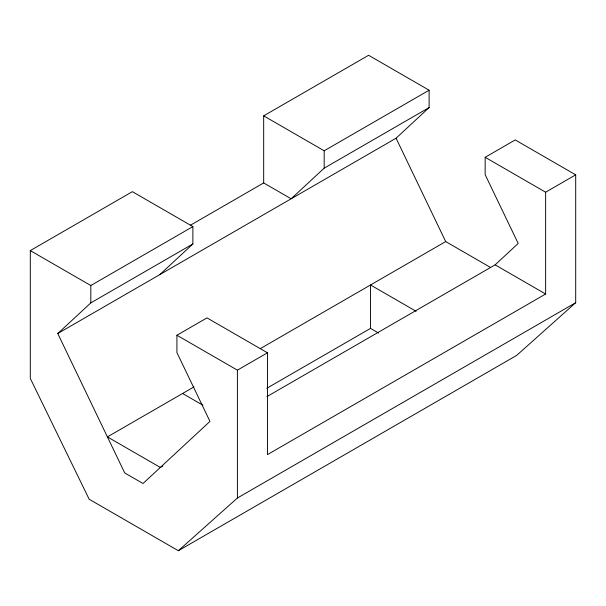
<?xml version="1.0" encoding="UTF-8"?>
<svg xmlns="http://www.w3.org/2000/svg" width="606" height="606" viewBox="0 0 606 606"><rect width="100%" height="100%" fill="white"/><g stroke="black" fill="none" stroke-linecap="round" stroke-linejoin="round"><path stroke-width="0.91" d="M485.156 157.295L545.627 192.208L545.627 294.016L267.473 454.606L267.473 352.798L206.994 317.885L176.922 335.247L176.922 352.609L209.964 421.405L143.016 483.497L124.715 472.93L57.767 333.535L90.809 302.886L192.882 243.96L192.882 226.599L132.373 191.663L30.3 250.596L30.3 378.439L89.158 499.23L178.346 550.725L516.645 355.404L575.7 302.697L575.7 174.846L515.221 139.933L485.156 157.295L485.156 174.657L518.191 243.453L495.117 264.852L266.867 396.635M159.84 274.601L192.882 243.96M263.678 182.936L263.678 115.852L368.599 55.275L429.109 90.211L429.109 107.573L324.187 168.15L291.145 198.791L263.678 182.936L190.276 225.311M57.767 333.535L396.066 138.221L429.109 107.573M178.346 550.725L237.4 498.011L575.7 302.697M30.3 250.596L90.809 285.524L192.882 226.599M263.678 115.852L324.187 150.788L429.109 90.211M194.026 386.886L107.406 436.896L160.325 467.446L162.779 466.029M260.216 348.67L445.705 241.574L490.481 267.428M176.922 335.247L237.4 370.16L267.473 352.798M545.627 192.208L575.7 174.846M266.754 388.302L370.531 328.384L378.667 333.088M495.117 264.852L545.627 294.016M416.117 311.302L370.531 284.979L370.531 328.384M182.588 393.491L202.934 405.24M396.066 138.221L445.705 241.574M324.187 150.788L324.187 168.15M237.4 370.16L237.4 498.011M90.809 285.524L90.809 302.886"/></g></svg>
